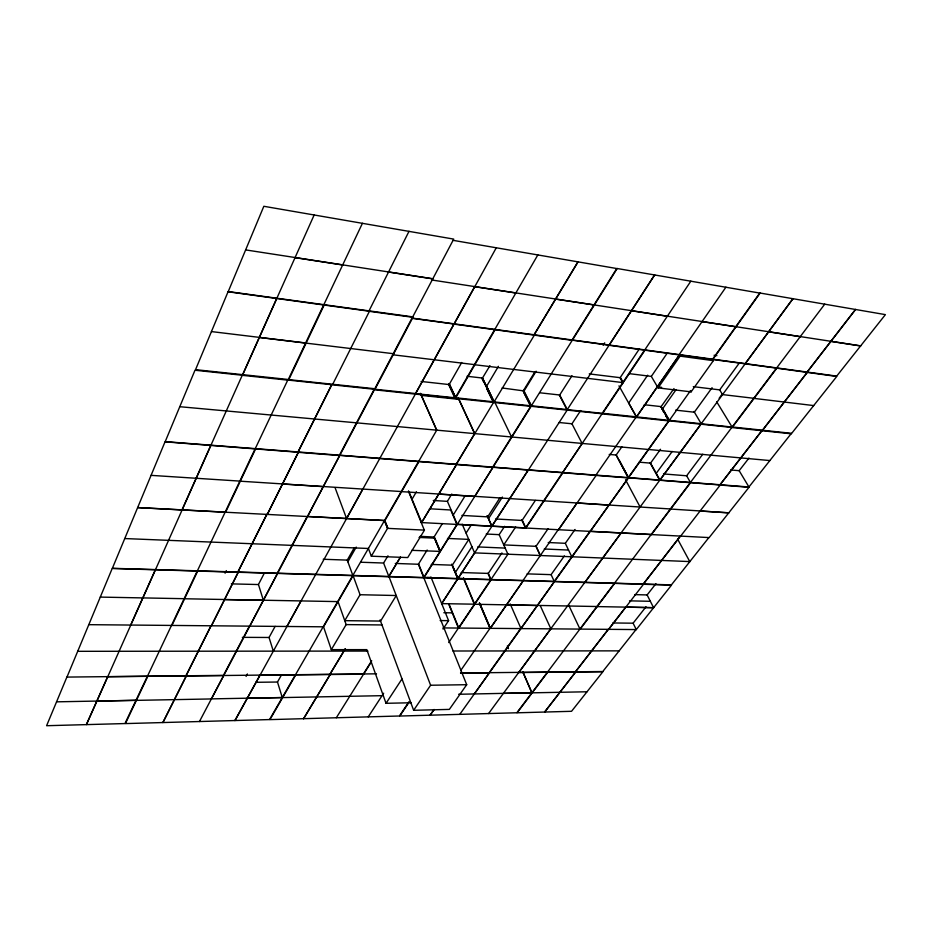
<?xml version="1.0" encoding="UTF-8"?>
<svg xmlns="http://www.w3.org/2000/svg" width="932" height="932" viewBox="0 0 932 932"><rect width="100%" height="100%" fill="white"/><g stroke="black" fill="none" stroke-linecap="round" stroke-linejoin="round"><path stroke-width="1.4" d="M67.022 676.947L112.213 568.473L197.223 571.048L147.489 676.131M130.69 625.046L155.329 569.813M182.031 509.874L210.76 445.461M210.9 445.391L86.396 724.618L107.646 676.737L147.349 676.329L124.958 723.558L46.6 725.713L66.883 677.086L223.435 675.374L249.345 626.222M210.947 445.193L242.273 375.235L194.986 370.237L165.209 441.64L339.458 455.177L374.21 389.261L331.664 384.765L298.007 451.962M276.664 298.543L242.693 374.652L276.816 298.461M276.874 298.228L314.166 214.954M197.386 570.827L255.077 448.898L165.034 441.826L112.364 568.31L277.282 573.192L307.129 516.584M255.263 448.642L287.778 380.046L331.815 384.695L298.135 451.973M171.919 625.477L197.712 571.071L352.669 575.65L295.549 674.64M225.591 512.239L255.589 448.944L298.415 452.265L267.286 514.417L298.275 452.335L339.702 455.55L277.689 573.203L423.711 577.537L456.913 524.425L450.704 509.99L429.442 508.755M323.847 304.671L362.443 223.272M225.066 573.215L226.348 570.617M185.957 675.747L210.947 625.885M266.738 514.464L237.905 572.027L266.878 514.394M186.074 675.747L211.063 625.826M186.225 675.991L162.89 722.568L186.353 675.933M211.354 625.826L238.173 572.33L211.471 625.826M369.025 310.869L409.02 231.299M332.712 384.275L369.445 311.253L324.173 305.055L288.815 379.639L375.247 388.784L412.946 317.311L369.282 311.335M263.348 600.255L258.455 584.492L264.397 573.017M199.448 721.554L223.68 675.502L376.493 673.824M249.729 626.094L277.526 573.355M211.366 698.988L223.692 675.618L147.804 676.329L125.401 723.593L269.546 719.574L295.397 674.826L259.981 675.187L234.911 720.529M223.82 675.362L277.538 573.495M246.071 676.399L247.388 673.964M273.321 651.153L269.057 637.476L275.115 626.374M286.916 626.432L301.013 600.907M362.816 489.055L346.553 518.495L335.054 487.634M415.218 394.096L453.896 324.115L494.601 329.672L454.979 398.279L374.233 389.774L411.897 318.29L454.047 324.045L235.004 720.529M454.117 323.835L474.703 286.59M454.233 323.847L496.29 247.761M277.456 682.073L281.557 674.861M384.485 520.487L307.525 516.456L339.714 455.387L418.515 461.573L352.844 575.44L347.252 560.109L354.207 547.876M347.881 561.786L356.234 547.096M455.247 397.813L449.142 384.567L461.713 362.49M418.713 461.34L436.735 430.153L420.472 393.327M494.822 329.392L537.857 254.89M411.233 702.751L386.034 703.311L366.812 649.639L331.314 649.651L323.544 626.817L353.1 575.661L490.791 579.727L487.972 573.273M387.945 528.316L384.904 520.58L418.969 461.62L456.575 464.532L421.695 522.514L408.694 491.187M384.497 520.639L387.526 528.362L424.468 530.122L407.738 557.569L371.332 556.194L387.572 528.293L384.532 520.569M415.777 393.56L374.676 389.215L339.889 455.212L492.725 467.083L531.03 405.816L493.785 401.878L482.461 378.043L467.06 376.272M489.952 365.659L482.427 378.124M412.084 499.179L416.429 491.758M360.055 594.721L344.758 620.665L380.594 621.073L396.286 595.525L360.055 594.721L353.1 575.661M498.434 366.311L486.632 386.244L494.193 401.925M331.314 649.651L346.145 624.603L338.071 601.676M400.422 557.254L388.854 576.5L383.588 563.033L387.98 555.81M345.329 648.695L329.916 674.29L345.411 648.695M388.749 576.5L400.352 557.208M456.249 464.252L474.679 433.613L458.369 398.127M534.071 334.763L577.922 261.869M456.354 464.264L493.913 401.82L455.445 397.754L448.921 383.588M534.176 334.774L578.073 261.799M303.541 718.688L330.126 674.523M421.59 522.514L456.447 464.602L492.912 467.421L474.772 496.441L438.692 494.111M534.385 335.112L493.75 402.449L482.019 378.077M303.646 718.688L330.243 674.477M389.04 576.792L430.607 685.241L413.645 710.301L380.081 619.873M451.81 494.007L447.383 501.358L433.263 500.484M502.127 387.98L523.283 390.834L534.98 371.705M523.225 390.916L531.112 406.305M442.374 523.539L434.021 537.077L440.021 551.476M523.702 391.545L536.133 371.227M413.645 710.301L449.352 709.392L466.711 684.705L418.386 564.256L427.159 550.02M453.29 514.93L465.301 495.533M363.457 673.952L371.717 660.73M336.336 717.733L363.62 674.081M363.76 673.952L371.286 661.906M589.921 531.403L554.272 581.405L424.06 577.549L492.935 467.282L562.474 472.745L525.497 528.025L521.734 519.811M524.029 391.021L531.438 405.781L493.098 467.118L628.25 477.615L669.059 420.39L661.114 406.608L644.222 404.721M466.128 533.034L471.499 524.576M567.297 409.567L559.701 394.993L571.992 375.724M531.438 405.781L567.518 409.591L458.031 578.551L452.335 565.176L468.796 539.395L447.511 538.416M500.006 497.676L487.692 516.864L461.899 515.419M488.566 518.588L502.395 497.059M455.433 572.353L471.965 546.653M603.132 345.294L604.705 342.848M368.245 716.859L383.658 693.21M474.376 604.192L441.64 603.633L457.752 578.749L451.729 564.361M457.938 578.551L474.609 552.816M491.851 526.126L528.164 470.089M566.959 410.08L609.085 345.213L572.306 340.192L530.995 406.375L455.41 398.418L495.067 329.742L572.271 340.366M609.178 345.015L654.544 275.01M441.721 603.633L457.88 578.69L451.857 564.303M609.283 345.038L654.683 274.94M463.495 578.527L457.903 578.306M386.034 703.311L401.972 678.962M499.121 534.723L504.643 526.324M571.91 423.862L580.671 410.546M443.038 629.065L448.583 620.654L430.945 577.036M515.629 527.034L503.781 544.894L536.017 546.327L548.063 528.747M535.352 500.437L522.048 520.452L495.544 518.973M507.963 554.179L490.966 579.529L488.298 573.413L501.94 552.921M639.34 348.929L620.106 377.763L622.832 382.586L474.842 364.762M408.775 702.052L399.432 715.997L269.93 719.621L295.805 674.826L363.655 674.186M448.711 642.556L490.791 579.727M644.793 349.884L690.857 281.149M409.148 702.064L399.781 716.044L516.841 712.77L547.364 672.263L518.67 672.554M647.682 375.188L628.727 402.997L636.521 416.953M667.428 352.867L651.328 376.4L628.669 373.569M460.606 670.667L490.011 628.284L479.316 603.097M523.015 580.485L558.245 529.667M595.909 475.099L636.3 416.849L669.059 420.39M679.195 354.591L725.935 287.173M430.095 715.205L434.079 709.45L430.188 715.205M558.489 529.691L576.966 502.989L608.98 505.121M636.078 417.443L679.312 354.976L680.092 356.129L713.364 360.661L691.101 391.859L658.085 387.898L651.293 376.353M558.583 529.691L596.165 475.367L562.87 472.78L525.881 527.978L522.083 519.823M636.172 417.454L679.451 354.906M658.085 387.898L680.092 356.129M609.202 454.42L616.157 455.026L621.865 446.824M663.654 412.119L661.114 406.608M548.237 542.517L565.316 543.309L575.044 529.469M674.011 388.574L660.765 407.109M676.131 389.564L662.314 409.195L662.699 408.717L669.409 420.355L701.318 423.722L659.972 480.085L650.536 463.134L639.201 462.167M527.081 573.867L551.103 574.648L564.361 555.915M489.183 672.683L520.615 628.611M459.756 714.39L489.358 672.799M554.412 581.545L520.953 628.494L510.188 603.924M614.514 583.187L690.228 482.66L628.389 477.79L590.259 531.287L651.165 534.479M690.414 390.811L668.955 420.915L602.293 413.89L644.979 350.199L712.724 359.531L713.364 360.661M712.665 359.519L745.169 363.795L488.601 713.539M474.318 693.979L489.335 672.904L460.664 673.195M489.498 672.683L554.412 581.673M619.372 460.478L628.564 477.638L669.409 420.355M650.536 463.134L660.52 449.271M712.083 387.689L694.328 412.212L675.63 410.138M656.256 473.34L672.193 451.461M739.589 362.63L719.702 389.879L693.292 386.652M719.166 398.267L722.533 393.665M792.852 298.741L745.262 363.608L792.992 298.683M518.914 672.38L550.87 628.82L540.315 605.777M584.981 582.314L621.178 532.976M663.491 473.922L686.639 475.786L702.751 454.245M547.527 672.088L614.328 583.374L491.164 579.739L458.812 628.005L448.944 603.854M776.682 367.907L824.75 304.135M580.252 629.077L614.677 583.385L671.506 585.121L636.288 629.578L442.968 627.923M651.48 534.56L690.577 482.683L720.25 484.99L680.663 536.086M608.258 629.38L575.452 671.809L608.363 629.333M643.29 584.049L680.337 536.133M807.1 372.054L855.471 309.494M643.371 584.049L680.453 536.075M807.194 372.078L855.611 309.424M575.58 672.019L544.626 712.048L575.685 671.972M608.573 629.333L625.745 607.128L653.6 607.711L647.123 594.931L634.645 594.628M762.085 430.724L807.17 372.416M608.654 629.333L643.511 584.248M762.178 430.735L807.298 372.357M730.56 469.949L739.158 470.683L748.978 458.055M647.076 594.989L655.93 583.677M612.79 622.96L633.108 623.193L646.016 606.779M635.973 629.624L602.771 671.529L460.525 672.974M708.833 537.624L671.401 584.877L554.575 581.417L628.378 477.93L596.037 475.425M628.564 477.638L748.932 486.993L791.443 433.31L762.201 430.223L720.04 484.745L762.318 430.165L732.226 426.984M56.561 701.831L135.967 700.316L96.777 701.12M211.354 698.884L282.268 697.532L277.48 682.026L255.787 682.306M136.41 700.363L211.378 698.942M247.236 698.254L282.233 697.579M282.664 697.579L381.969 695.68M458.661 694.27L531.892 692.779L522.875 671.89M503.408 693.373L531.857 692.826L522.84 671.937M532.195 692.826L586.997 691.777M430.607 685.241L466.711 684.705M77.706 651.317L236.18 651.177M236.565 651.177L367.907 651.072M452.964 651.002L504.666 650.955M504.981 650.955L619.139 650.862M242.343 637.348L269.057 637.476M88.761 624.673L323.544 626.817M346.145 624.603L382.027 624.953M440.16 620.561L448.583 620.654M443.83 612.732L452.218 612.86M224.519 599.591L263.372 600.324M506.437 604.926L537.403 605.509M100.272 597.097L184.117 598.693M184.583 598.763L337.664 601.606M596.888 606.522L474.726 604.262L463.577 577.817M597.202 606.581L653.647 607.652M629.496 600.849L650.315 601.303M231.357 583.875L258.42 584.55M426.774 577.386L431.097 577.514M461.154 572.539L488.298 573.413M431.26 564.431L452.335 565.176M360.731 562.229L383.588 563.033M395.261 563.441L418.386 564.256M323.229 559.258L347.252 560.109M124.772 538.556L291.937 545.371M292.345 545.383L368.396 548.482L371.332 556.194M411.816 550.323L440.044 551.406L434.067 537.018L420.041 536.354M571.829 556.777L474.586 552.874L462.202 524.18M572.12 556.788L689.843 561.588M544.265 548.995L568.497 550.055M477.732 546.909L505.144 548.098M419.039 537.438L434.475 538.148M486.236 534.024L499.156 534.653L507.928 554.237M424.34 530.18L408.437 491.176M137.621 507.544L225.113 512.134M457.286 524.308L525.52 527.885M137.68 507.625L384.904 520.58M421.206 522.561L709.159 537.589L749.002 487.285L720.133 485.048M447.372 501.288L457.286 524.378M151.054 475.355L239.804 481.098M240.293 481.203L401.203 491.537M401.622 491.642L543.694 500.764M544.055 500.857L670.399 508.965M670.714 509.047L728.777 512.81M282.408 484.011L323.288 486.655M700.06 511.016L728.731 512.868M179.783 406.702L356.502 422.825M356.933 422.872L511.54 436.98L494.647 401.948M511.913 437.015L648.311 449.469M648.625 449.492L769.855 460.559M559.095 422.511L571.957 423.792L582.139 443.504L562.683 472.524L602.398 413.272L636.3 416.849M242.122 375.316L287.732 380.128M415.637 393.63L455.399 397.836L448.875 383.669M567.378 409.649L602.34 413.342M701.19 423.78L732.168 427.054M530.984 406.294L601.921 413.761L644.56 350.141L608.946 345.283M731.771 427.45L668.966 420.833L661.079 407.063M421.38 395.401L458.824 399.339L474.691 433.613M421.066 381.456L449.142 384.567M539.721 392.768L559.701 394.993M211.436 331.582L305.614 342.976M259.294 337.466L305.568 343.069M306.115 343.139L393.723 353.741M392.675 354.766L474.411 364.61M657.281 386.815L661.673 387.351M722.498 394.586L753.743 398.279M754.058 398.395L813.683 405.583M589.245 373.895L620.153 377.681L622.867 382.504M412.713 316.857L228.247 291.565L263.838 206.287L453.721 239.105L412.095 318.092L572.108 339.959L616.751 268.533L453.08 240.34M745.041 363.853L776.461 368.14L690.426 482.45L686.639 475.786M714.075 355.255L716.894 355.651M245.629 249.904L432.786 278.761M295.001 257.628L342.661 264.968M388.493 272.039L432.739 278.854M432.145 280.054L593.999 304.915L555.53 299.09M594.395 304.974L735.756 326.689M736.105 326.736L860.644 345.865M474.668 286.683L515.839 292.998M631.395 310.74L667.312 316.263M702.029 321.598L735.709 326.759M768.597 331.815L800.215 336.673M830.831 341.368L860.586 345.947M719.562 389.716L722.58 394.597M716.638 401.704L732.074 427.042M739.158 470.683L748.932 486.993M690.472 390.648L691.101 391.859M693.979 411.49L701.26 423.792M665.821 415.87L667.254 418.375M620.619 377.973L623.24 382.633M618.976 385.848L636.428 416.942M650.082 462.889L659.763 480.295M677.669 539.22L689.808 561.647M616.262 455.142L628.389 477.79M616.157 455.026L628.296 477.93M625.535 479.712L640.098 506.996M559.398 395.168L567.18 410.103M523.271 390.345L531.03 405.816M523.586 392.162L530.704 406.352M633.108 623.193L636.288 629.578M565.316 543.309L571.794 556.835M482.461 378.043L494.077 401.913M481.809 378.054L483.661 381.899M486.749 388.318L492.935 401.144M486.725 388.446L492.236 399.886M568.671 605.054L579.937 629.018M551.103 574.648L554.272 581.405M535.749 545.57L540.339 555.554M536.017 546.327L540.304 555.495M449.341 383.833L455.771 397.789M449.003 385.312L454.979 398.279M487.261 515.757L491.91 526.265M487.145 515.815L491.828 526.254M420.635 393.933L436.689 430.223M507.346 646.004L508.476 648.66M479.77 603.377L490.349 628.284L523.283 580.694L490.267 628.284L479.572 603.109M463.53 578.469L474.353 604.251M434.743 537.822L440.393 551.418M448.7 604.029L458.428 628.063M418.619 563.988L424.06 577.549M228.049 291.774L195.545 369.666L288.314 379.487L323.637 304.974L228.049 291.774M617.182 268.509L572.493 340.005L712.619 359.158L759.731 293.067L617.182 268.509M760.128 293.044L712.968 359.204L836.703 376.109L885.4 314.632L760.128 293.044M547.701 672.252L517.144 712.805L571.537 711.302L602.888 671.739L547.701 672.252M776.822 368.198L732.086 427.567L791.326 433.799L836.761 376.458L776.822 368.198"/></g></svg>
